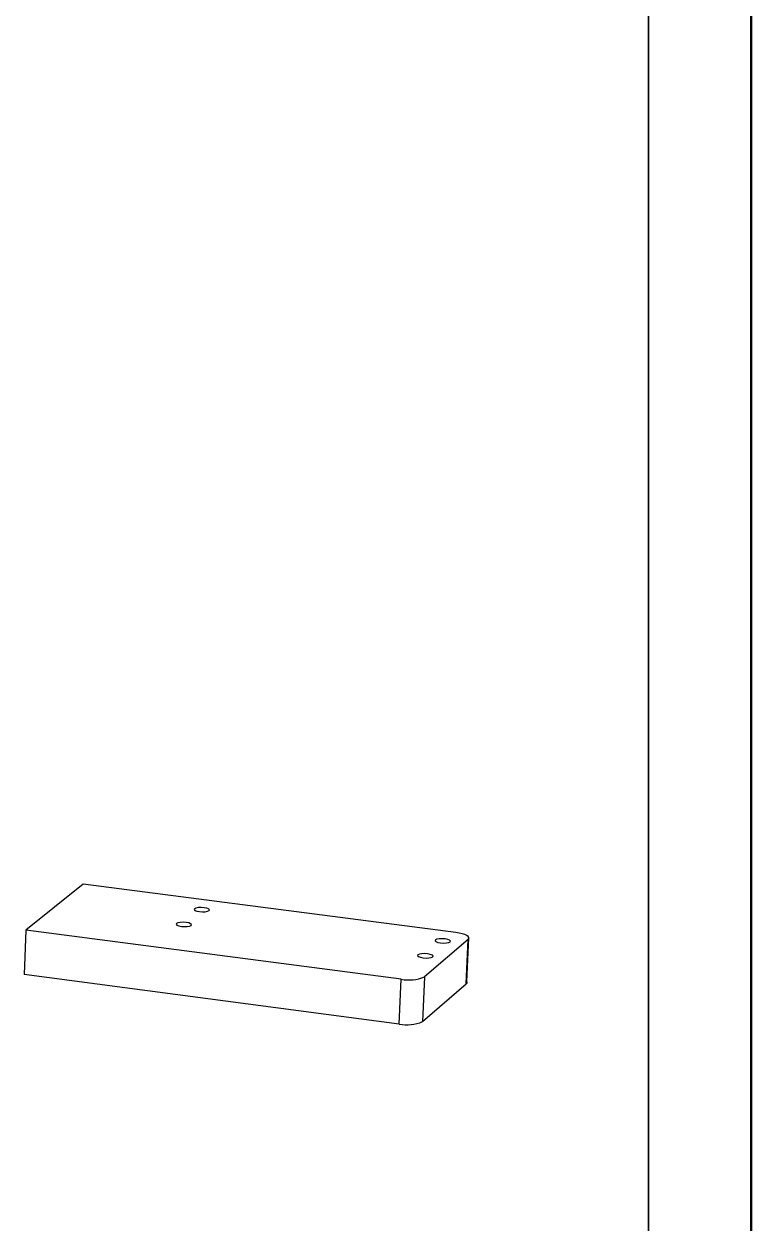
# Model space of a CAD drawing. Header units: millimetres. Extents: x 0 to 279, y 0 to 216.
# Drawn here: x 234.4 to 279.4, y 62 to 136.3 of the extents above; entities that cross this region are included whole.
import ezdxf

# ---------------------------------------------------------------- set-up
doc = ezdxf.new("R2010")
doc.units = ezdxf.units.MM
doc.layers.add('PAGE_BORDER', color=7, linetype='Continuous')

msp = doc.modelspace()

# ---------------------------------------------------------------- linework, layer by layer
at = {"color": 7, "linetype": 'Continuous', "lineweight": 50}
msp.add_line((279.4, 0), (279.4, 215.9), dxfattribs=at)
at = {"color": 7, "linetype": 'Continuous', "lineweight": 25}
for p, q in [((238.054, 83.072), (234.492, 80.232)), ((261.131, 80.085), (238.054, 83.072)), ((234.492, 80.232), (234.385, 77.478)), ((257.745, 77.195), (234.492, 80.232)), ((261.883, 79.658), (259.181, 77.343)), ((261.758, 76.901), (261.883, 79.658)), ((261.802, 77.027), (261.927, 79.783)), ((257.621, 74.419), (234.385, 77.478)), ((259.181, 77.343), (259.057, 74.569)), ((257.621, 74.419), (257.745, 77.195)), ((259.057, 74.569), (261.758, 76.901))]:
    msp.add_line(p, q, dxfattribs=at)
at = {"color": 7, "linetype": 'Continuous', "lineweight": 25, "flags": 128}
for points in [[(245.847, 81.439), (245.868, 81.489), (245.818, 81.54), (245.702, 81.585), (245.541, 81.617), (245.356, 81.63), (245.178, 81.623), (245.032, 81.597), (244.942, 81.556), (244.92, 81.506), (244.971, 81.454), (245.086, 81.41), (245.248, 81.378), (245.432, 81.365), (245.611, 81.371), (245.756, 81.398), (245.847, 81.439)], [(244.73, 80.526), (244.752, 80.577), (244.702, 80.629), (244.586, 80.674), (244.424, 80.705), (244.239, 80.719), (244.06, 80.712), (243.914, 80.686), (243.823, 80.644), (243.802, 80.594), (243.852, 80.542), (243.967, 80.497), (244.13, 80.465), (244.315, 80.452), (244.494, 80.459), (244.64, 80.485), (244.73, 80.526)], [(260.775, 79.503), (260.794, 79.554), (260.741, 79.606), (260.623, 79.652), (260.459, 79.683), (260.273, 79.697), (260.094, 79.69), (259.949, 79.664), (259.86, 79.622), (259.841, 79.571), (259.894, 79.519), (260.012, 79.474), (260.176, 79.442), (260.362, 79.428), (260.541, 79.435), (260.686, 79.462), (260.775, 79.503)], [(261.883, 79.658), (261.928, 79.716), (261.929, 79.778), (261.886, 79.841), (261.802, 79.902), (261.678, 79.959), (261.521, 80.01), (261.336, 80.052), (261.131, 80.085)], [(259.695, 78.581), (259.715, 78.632), (259.661, 78.684), (259.544, 78.73), (259.379, 78.762), (259.193, 78.775), (259.013, 78.768), (258.868, 78.742), (258.778, 78.7), (258.759, 78.649), (258.812, 78.597), (258.93, 78.551), (259.094, 78.519), (259.281, 78.505), (259.46, 78.512), (259.606, 78.539), (259.695, 78.581)], [(261.802, 77.027), (261.803, 77.023), (261.802, 76.961), (261.758, 76.901)]]:
    msp.add_lwpolyline(points, dxfattribs=at)
at = {"color": 7, "linetype": 'Continuous', "lineweight": 25}
for centre, radius, start, end in [((258.23, 79.524), 2.38, 258.23387, 293.56505), ((258.106, 76.729), 2.361, 258.15052, 293.75721)]:
    msp.add_arc(centre, radius, start, end, dxfattribs=at)
at = {"layer": 'PAGE_BORDER', "lineweight": 35}
msp.add_line((273.05, 209.55), (273.05, 6.35), dxfattribs=at)

doc.saveas('drawing.dxf')
